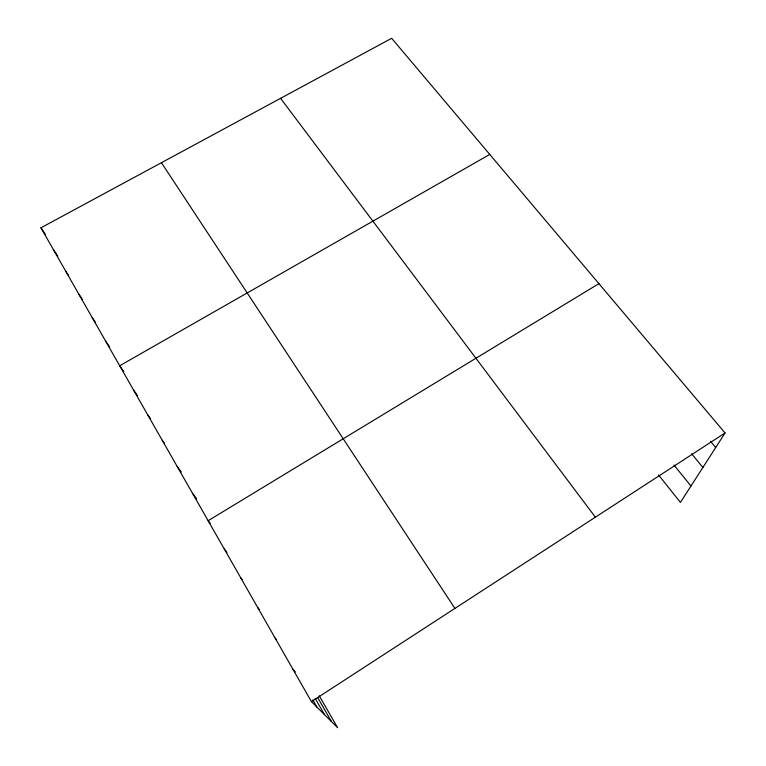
<?xml version="1.0" encoding="UTF-8"?>
<svg xmlns="http://www.w3.org/2000/svg" width="766" height="766" viewBox="0 0 766 766"><rect width="100%" height="100%" fill="white"/><g stroke="black" fill="none" stroke-linecap="round" stroke-linejoin="round"><path stroke-width="1.15" d="M319.24 695.806L337.605 727.7L311.417 701.627L40.943 227.808L391.656 38.3L725.057 432.962L680.428 502.419L658.53 474.93M311.417 701.627L725.057 432.962M598.916 283.65L208.141 520.708L210.152 523.341M489.752 154.426L119.697 365.765L123.824 371.644M293.014 669.398L295.322 671.887M275.118 638.04L276.612 639.754M710.522 441.312L715.703 447.516M257.702 607.524L259.157 609.267M691.621 453.74L702.882 467.471M674.003 465.067L690.951 486.046M240.744 577.813L242.161 579.575M224.227 548.887L226.985 552.41M280.576 98.316L595.373 517.194M192.458 493.237L196.69 498.886M177.176 466.456L181.283 472.028M162.268 440.345L164.259 443.093M147.733 414.875L150.49 418.715M133.543 390.028L137.545 395.668M105.775 341.368L109.768 347.113M92.179 317.564L95.405 322.237M78.917 294.326L82.221 299.152M65.962 271.633L68.519 275.396M53.304 249.467L57.881 256.227M40.943 227.808L45.606 234.731M161.434 162.698L454.918 608.424M317.641 697.51L331.496 721.61M315.161 698.353L324.506 714.668M312.806 699.885L316.961 707.142"/></g></svg>
